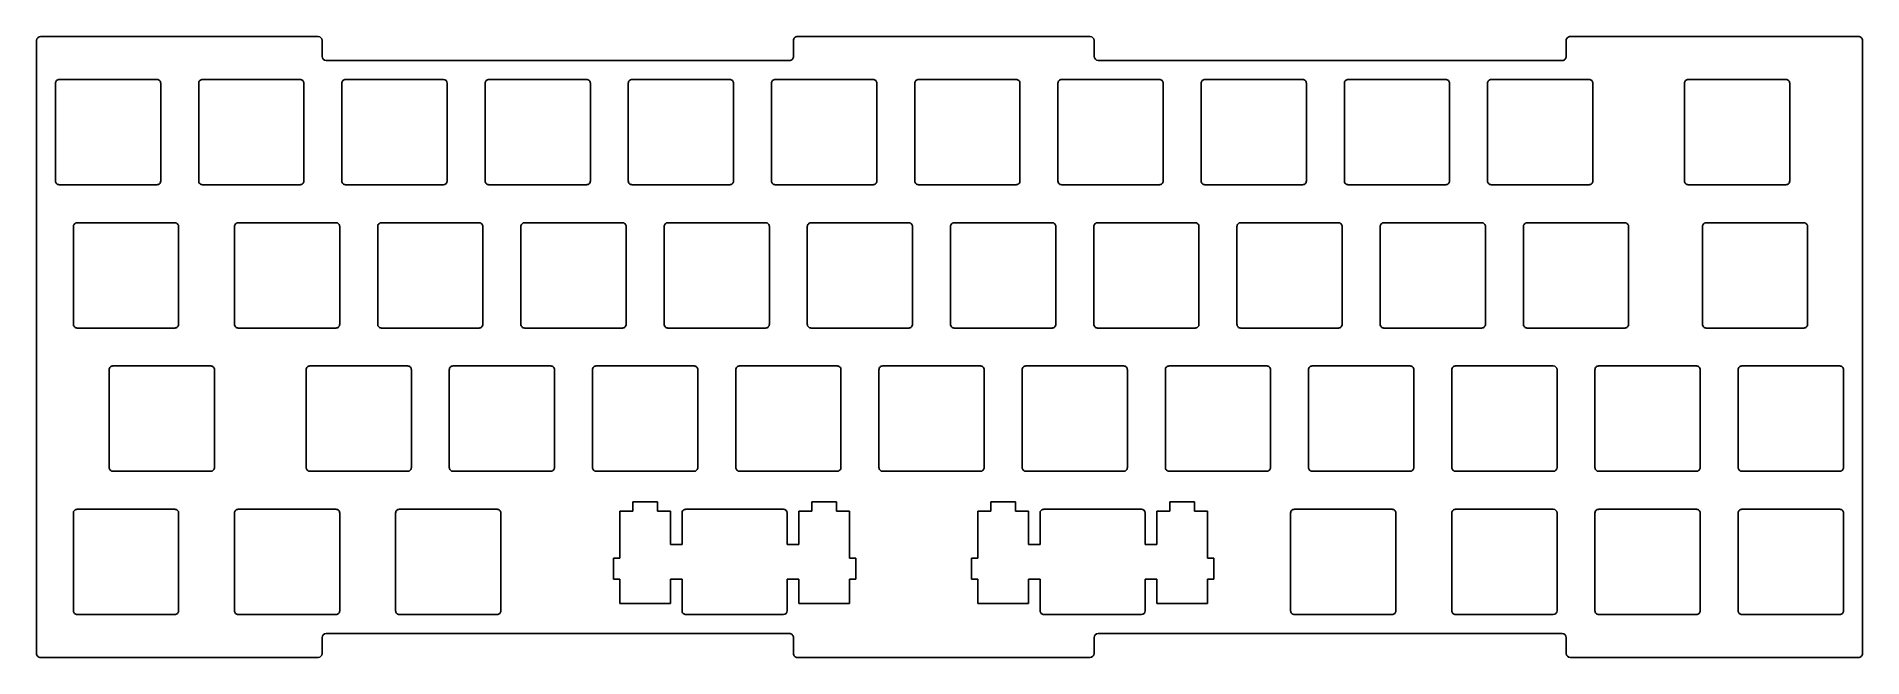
# Model space of a CAD drawing. Extents: x 46 to 289, y 204 to 286.
import ezdxf

# ---------------------------------------------------------------- set-up
doc = ezdxf.new("R2010")
doc.units = 0
doc.layers.add('Layer_1', color=7, linetype='CONTINUOUS')

msp = doc.modelspace()

# ---------------------------------------------------------------- linework, layer by layer
at = {"layer": 'Layer_1', "color": 1}
for p, q in [((45.65678, 285.7514), (45.64778, 204.2598)), ((83.11323, 286.2806), (46.18601, 286.2806)), ((83.64301, 283.6348), (83.64252, 285.7514)), ((146.3429, 285.7514), (146.3459, 283.6348)), ((185.80632, 286.2806), (146.8714, 286.2806)), ((186.33916, 283.6348), (186.33616, 285.7514)), ((249.13373, 285.7514), (249.13373, 283.6348)), ((288.01153, 286.2806), (249.66293, 286.2806)), ((288.54073, 204.2598), (288.54073, 285.7514)), ((145.8174, 283.1056), (84.1723, 283.1056)), ((248.60453, 283.1056), (186.869, 283.1056)), ((48.169524, 267.080609), (48.169524, 280.080609)), ((48.669524, 280.580609), (61.669524, 280.580609)), ((48.669524, 280.580609), (48.669524, 280.580609)), ((62.169524, 280.080609), (62.169524, 267.080609)), ((67.219524, 267.080609), (67.219524, 280.080609)), ((67.719524, 280.580609), (80.719524, 280.580609)), ((67.719524, 280.580609), (67.719524, 280.580609)), ((81.219524, 280.080609), (81.219524, 267.080609)), ((86.269524, 267.080609), (86.269524, 280.080609)), ((86.769524, 280.580609), (99.769524, 280.580609)), ((86.769524, 280.580609), (86.769524, 280.580609)), ((100.26952, 280.080609), (100.26952, 267.080609)), ((105.31954, 267.080609), (105.31954, 280.080609)), ((105.81954, 280.580609), (118.81954, 280.580609)), ((105.81954, 280.580609), (105.81954, 280.580609)), ((119.31954, 280.080609), (119.31954, 267.080609)), ((124.36954, 267.080609), (124.36954, 280.080609)), ((124.86954, 280.580609), (137.86954, 280.580609)), ((124.86954, 280.580609), (124.86954, 280.580609)), ((138.36954, 280.080609), (138.36954, 267.080609)), ((143.41954, 267.080609), (143.41954, 280.080609)), ((143.91954, 280.580609), (156.91954, 280.580609)), ((143.91954, 280.580609), (143.91954, 280.580609)), ((157.41954, 280.080609), (157.41954, 267.080609)), ((162.46954, 267.080609), (162.46954, 280.080609)), ((162.96954, 280.580609), (175.96954, 280.580609)), ((162.96954, 280.580609), (162.96954, 280.580609)), ((176.46954, 280.080609), (176.46954, 267.080609)), ((181.51954, 267.080609), (181.51954, 280.080609)), ((182.01954, 280.580609), (195.01954, 280.580609)), ((182.01954, 280.580609), (182.01954, 280.580609)), ((195.51954, 280.080609), (195.51954, 267.080609)), ((200.56954, 267.080609), (200.56954, 280.080609)), ((201.06954, 280.580609), (214.06954, 280.580609)), ((201.06954, 280.580609), (201.06954, 280.580609)), ((214.56954, 280.080609), (214.56954, 267.080609)), ((219.61954, 267.080609), (219.61954, 280.080609)), ((220.11954, 280.580609), (233.11954, 280.580609)), ((220.11954, 280.580609), (220.11954, 280.580609)), ((233.61954, 280.080609), (233.61954, 267.080609)), ((238.66954, 267.080609), (238.66954, 280.080609)), ((239.16954, 280.580609), (252.16953, 280.580609)), ((239.16954, 280.580609), (239.16954, 280.580609)), ((252.66953, 280.080609), (252.66953, 267.080609)), ((264.86353, 267.080609), (264.86353, 280.080609)), ((265.36353, 280.580609), (278.36353, 280.580609)), ((265.36353, 280.580609), (265.36353, 280.580609)), ((278.86353, 280.080609), (278.86353, 267.080609)), ((61.669524, 266.580609), (48.669524, 266.580609)), ((80.719524, 266.580609), (67.719524, 266.580609)), ((99.769524, 266.580609), (86.769524, 266.580609)), ((118.81954, 266.580609), (105.81954, 266.580609)), ((137.86954, 266.580609), (124.86954, 266.580609)), ((156.91954, 266.580609), (143.91954, 266.580609)), ((175.96954, 266.580609), (162.96954, 266.580609)), ((195.01954, 266.580609), (182.01954, 266.580609)), ((214.06954, 266.580609), (201.06954, 266.580609)), ((233.11954, 266.580609), (220.11954, 266.580609)), ((252.16953, 266.580609), (239.16954, 266.580609)), ((278.36353, 266.580609), (265.36353, 266.580609)), ((50.550524, 248.030609), (50.550524, 261.030609)), ((51.050524, 261.530609), (64.050524, 261.530609)), ((51.050524, 261.530609), (51.050524, 261.530609)), ((64.550524, 261.030609), (64.550524, 248.030609)), ((71.982524, 248.030609), (71.982524, 261.030609)), ((72.482524, 261.530609), (85.482524, 261.530609)), ((72.482524, 261.530609), (72.482524, 261.530609)), ((85.982524, 261.030609), (85.982524, 248.030609)), ((91.032524, 248.030609), (91.032524, 261.030609)), ((91.532524, 261.530609), (104.53254, 261.530609)), ((91.532524, 261.530609), (91.532524, 261.530609)), ((105.03254, 261.030609), (105.03254, 248.030609)), ((110.08254, 248.030609), (110.08254, 261.030609)), ((110.58254, 261.530609), (123.58254, 261.530609)), ((110.58254, 261.530609), (110.58254, 261.530609)), ((124.08254, 261.030609), (124.08254, 248.030609)), ((129.13254, 248.030609), (129.13254, 261.030609)), ((129.63254, 261.530609), (142.63254, 261.530609)), ((129.63254, 261.530609), (129.63254, 261.530609)), ((143.13254, 261.030609), (143.13254, 248.030609)), ((148.18254, 248.030609), (148.18254, 261.030609)), ((148.68254, 261.530609), (161.68254, 261.530609)), ((148.68254, 261.530609), (148.68254, 261.530609)), ((162.18254, 261.030609), (162.18254, 248.030609)), ((167.23254, 248.030609), (167.23254, 261.030609)), ((167.73254, 261.530609), (180.73254, 261.530609)), ((167.73254, 261.530609), (167.73254, 261.530609)), ((181.23254, 261.030609), (181.23254, 248.030609)), ((186.28254, 248.030609), (186.28254, 261.030609)), ((186.78254, 261.530609), (199.78254, 261.530609)), ((186.78254, 261.530609), (186.78254, 261.530609)), ((200.28254, 261.030609), (200.28254, 248.030609)), ((205.33254, 248.030609), (205.33254, 261.030609)), ((205.83254, 261.530609), (218.83254, 261.530609)), ((205.83254, 261.530609), (205.83254, 261.530609)), ((219.33254, 261.030609), (219.33254, 248.030609)), ((224.38254, 248.030609), (224.38254, 261.030609)), ((224.88254, 261.530609), (237.88254, 261.530609)), ((224.88254, 261.530609), (224.88254, 261.530609)), ((238.38254, 261.030609), (238.38254, 248.030609)), ((243.43254, 248.030609), (243.43254, 261.030609)), ((243.93254, 261.530609), (256.93253, 261.530609)), ((243.93254, 261.530609), (243.93254, 261.530609)), ((257.43253, 261.030609), (257.43253, 248.030609)), ((267.24453, 248.030609), (267.24453, 261.030609)), ((267.74453, 261.530609), (280.74453, 261.530609)), ((267.74453, 261.530609), (267.74453, 261.530609)), ((281.24453, 261.030609), (281.24453, 248.030609)), ((64.050524, 247.530609), (51.050524, 247.530609)), ((85.482524, 247.530609), (72.482524, 247.530609)), ((104.53254, 247.530609), (91.532524, 247.530609)), ((123.58254, 247.530609), (110.58254, 247.530609)), ((142.63254, 247.530609), (129.63254, 247.530609)), ((161.68254, 247.530609), (148.68254, 247.530609)), ((180.73254, 247.530609), (167.73254, 247.530609)), ((199.78254, 247.530609), (186.78254, 247.530609)), ((218.83254, 247.530609), (205.83254, 247.530609)), ((237.88254, 247.530609), (224.88254, 247.530609)), ((256.93253, 247.530609), (243.93254, 247.530609)), ((280.74453, 247.530609), (267.74453, 247.530609)), ((55.313524, 228.980609), (55.313524, 241.980609)), ((55.813524, 242.480609), (68.813524, 242.480609)), ((55.813524, 242.480609), (55.813524, 242.480609)), ((69.313524, 241.980609), (69.313524, 228.980609)), ((81.507524, 228.980609), (81.507524, 241.980609)), ((82.007524, 242.480609), (95.007524, 242.480609)), ((82.007524, 242.480609), (82.007524, 242.480609)), ((95.507524, 241.980609), (95.507524, 228.980609)), ((100.55753, 228.980609), (100.55753, 241.980609)), ((101.05753, 242.480609), (114.05754, 242.480609)), ((101.05753, 242.480609), (101.05753, 242.480609)), ((114.55754, 241.980609), (114.55754, 228.980609)), ((119.60754, 228.980609), (119.60754, 241.980609)), ((120.10754, 242.480609), (133.10754, 242.480609)), ((120.10754, 242.480609), (120.10754, 242.480609)), ((133.60754, 241.980609), (133.60754, 228.980609)), ((138.65754, 228.980609), (138.65754, 241.980609)), ((139.15754, 242.480609), (152.15754, 242.480609)), ((139.15754, 242.480609), (139.15754, 242.480609)), ((152.65754, 241.980609), (152.65754, 228.980609)), ((157.70754, 228.980609), (157.70754, 241.980609)), ((158.20754, 242.480609), (171.20754, 242.480609)), ((158.20754, 242.480609), (158.20754, 242.480609)), ((171.70754, 241.980609), (171.70754, 228.980609)), ((176.75754, 228.980609), (176.75754, 241.980609)), ((177.25754, 242.480609), (190.25754, 242.480609)), ((177.25754, 242.480609), (177.25754, 242.480609)), ((190.75754, 241.980609), (190.75754, 228.980609)), ((195.80754, 228.980609), (195.80754, 241.980609)), ((196.30754, 242.480609), (209.30754, 242.480609)), ((196.30754, 242.480609), (196.30754, 242.480609)), ((209.80754, 241.980609), (209.80754, 228.980609)), ((214.85754, 228.980609), (214.85754, 241.980609)), ((215.35754, 242.480609), (228.35754, 242.480609)), ((215.35754, 242.480609), (215.35754, 242.480609)), ((228.85754, 241.980609), (228.85754, 228.980609)), ((233.90754, 228.980609), (233.90754, 241.980609)), ((234.40754, 242.480609), (247.40754, 242.480609)), ((234.40754, 242.480609), (234.40754, 242.480609)), ((247.90753, 241.980609), (247.90753, 228.980609)), ((252.95753, 228.980609), (252.95753, 241.980609)), ((253.45753, 242.480609), (266.45753, 242.480609)), ((253.45753, 242.480609), (253.45753, 242.480609)), ((266.95753, 241.980609), (266.95753, 228.980609)), ((272.00753, 228.980609), (272.00753, 241.980609)), ((272.50753, 242.480609), (285.50753, 242.480609)), ((272.50753, 242.480609), (272.50753, 242.480609)), ((286.00753, 241.980609), (286.00753, 228.980609)), ((68.813524, 228.480609), (55.813524, 228.480609)), ((95.007524, 228.480609), (82.007524, 228.480609)), ((114.05754, 228.480609), (101.05753, 228.480609)), ((133.10754, 228.480609), (120.10754, 228.480609)), ((152.15754, 228.480609), (139.15754, 228.480609)), ((171.20754, 228.480609), (158.20754, 228.480609)), ((190.25754, 228.480609), (177.25754, 228.480609)), ((209.30754, 228.480609), (196.30754, 228.480609)), ((228.35754, 228.480609), (215.35754, 228.480609)), ((247.40754, 228.480609), (234.40754, 228.480609)), ((266.45753, 228.480609), (253.45753, 228.480609)), ((285.50753, 228.480609), (272.50753, 228.480609)), ((124.96374, 223.200009), (124.96374, 224.400409)), ((124.96374, 224.400409), (128.26309, 224.400409)), ((128.26309, 224.400409), (128.26309, 223.200009)), ((148.76296, 223.200009), (148.76296, 224.400409)), ((148.76296, 224.400409), (152.06231, 224.400409)), ((152.06231, 224.400409), (152.06231, 223.200009)), ((172.58876, 223.200009), (172.58876, 224.400409)), ((172.58876, 224.400409), (175.88811, 224.400409)), ((175.88811, 224.400409), (175.88811, 223.200009)), ((196.38798, 223.200009), (196.38798, 224.400409)), ((196.38798, 224.400409), (199.68733, 224.400409)), ((199.68733, 224.400409), (199.68733, 223.200009)), ((50.550524, 209.930609), (50.550524, 222.930609)), ((51.050524, 223.430609), (64.050524, 223.430609)), ((51.050524, 223.430609), (51.050524, 223.430609)), ((64.550524, 222.930609), (64.550524, 209.930609)), ((71.982524, 209.930609), (71.982524, 222.930609)), ((72.482524, 223.430609), (85.482524, 223.430609)), ((72.482524, 223.430609), (72.482524, 223.430609)), ((85.982524, 222.930609), (85.982524, 209.930609)), ((93.413524, 209.930609), (93.413524, 222.930609)), ((93.913524, 223.430609), (106.91354, 223.430609)), ((93.913524, 223.430609), (93.913524, 223.430609)), ((107.41354, 222.930609), (107.41354, 209.930609)), ((123.23866, 216.930109), (123.23866, 223.200009)), ((123.23866, 223.200009), (124.96374, 223.200009)), ((128.26309, 223.200009), (129.98818, 223.200009)), ((129.98818, 223.200009), (129.98818, 218.731209)), ((131.51482, 218.731209), (131.51429, 222.930109)), ((132.01433, 223.430109), (145.01332, 223.430109)), ((145.51334, 222.930109), (145.51387, 218.731209)), ((147.03787, 218.731209), (147.03787, 223.200009)), ((147.03787, 223.200009), (148.76296, 223.200009)), ((152.06231, 223.200009), (153.78739, 223.200009)), ((153.78739, 223.200009), (153.78739, 216.930109)), ((170.86368, 216.930109), (170.86368, 223.200009)), ((170.86368, 223.200009), (172.58876, 223.200009)), ((175.88811, 223.200009), (177.6132, 223.200009)), ((177.6132, 223.200009), (177.6132, 218.731209)), ((179.13984, 218.731209), (179.13931, 222.930109)), ((179.63935, 223.430109), (192.63834, 223.430109)), ((193.13836, 222.930109), (193.13889, 218.731209)), ((194.66289, 218.731209), (194.66289, 223.200009)), ((194.66289, 223.200009), (196.38798, 223.200009)), ((199.68733, 223.200009), (201.41241, 223.200009)), ((201.41241, 223.200009), (201.41241, 216.930109)), ((212.47554, 209.930609), (212.47554, 222.930609)), ((212.97554, 223.430609), (225.97554, 223.430609)), ((212.97554, 223.430609), (212.97554, 223.430609)), ((226.47554, 222.930609), (226.47554, 209.930609)), ((233.90754, 209.930609), (233.90754, 222.930609)), ((234.40754, 223.430609), (247.40754, 223.430609)), ((234.40754, 223.430609), (234.40754, 223.430609)), ((247.90753, 222.930609), (247.90753, 209.930609)), ((252.95753, 209.930609), (252.95753, 222.930609)), ((253.45753, 223.430609), (266.45753, 223.430609)), ((253.45753, 223.430609), (253.45753, 223.430609)), ((266.95753, 222.930609), (266.95753, 209.930609)), ((272.00753, 209.930609), (272.00753, 222.930609)), ((272.50753, 223.430609), (285.50753, 223.430609)), ((272.50753, 223.430609), (272.50753, 223.430609)), ((286.00753, 222.930609), (286.00753, 209.930609)), ((129.98818, 218.731209), (131.51482, 218.731209)), ((145.51387, 218.731209), (147.03787, 218.731209)), ((177.6132, 218.731209), (179.13984, 218.731209)), ((193.13889, 218.731209), (194.66289, 218.731209)), ((122.41316, 214.129809), (122.41316, 216.930109)), ((122.41316, 216.930109), (123.23866, 216.930109)), ((153.78739, 216.930109), (154.61289, 216.930109)), ((154.61289, 216.930109), (154.61289, 214.129809)), ((170.03818, 214.129809), (170.03818, 216.930109)), ((170.03818, 216.930109), (170.86368, 216.930109)), ((201.41241, 216.930109), (202.23791, 216.930109)), ((202.23791, 216.930109), (202.23791, 214.129809)), ((123.23866, 214.129809), (122.41316, 214.129809)), ((123.23866, 210.901109), (123.23866, 214.129809)), ((131.51482, 214.129809), (129.98818, 214.129809)), ((129.98818, 214.129809), (129.98818, 210.901109)), ((131.51439, 209.930709), (131.51482, 214.129809)), ((145.51387, 214.129809), (145.51334, 209.930709)), ((147.03787, 214.129809), (145.51387, 214.129809)), ((147.03787, 210.901109), (147.03787, 214.129809)), ((154.61289, 214.129809), (153.78739, 214.129809)), ((153.78739, 214.129809), (153.78739, 210.901109)), ((170.86368, 214.129809), (170.03818, 214.129809)), ((170.86368, 210.901109), (170.86368, 214.129809)), ((179.13984, 214.129809), (177.6132, 214.129809)), ((177.6132, 214.129809), (177.6132, 210.901109)), ((179.13941, 209.930709), (179.13984, 214.129809)), ((193.13889, 214.129809), (193.13836, 209.930709)), ((194.66289, 214.129809), (193.13889, 214.129809)), ((194.66289, 210.901109), (194.66289, 214.129809)), ((202.23791, 214.129809), (201.41241, 214.129809)), ((201.41241, 214.129809), (201.41241, 210.901109)), ((64.050524, 209.430609), (51.050524, 209.430609)), ((85.482524, 209.430609), (72.482524, 209.430609)), ((106.91354, 209.430609), (93.913524, 209.430609)), ((129.98818, 210.901109), (123.23866, 210.901109)), ((145.01341, 209.430709), (132.01442, 209.430709)), ((145.01332, 209.430709), (145.01341, 209.430709)), ((153.78739, 210.901109), (147.03787, 210.901109)), ((177.6132, 210.901109), (170.86368, 210.901109)), ((192.63843, 209.430709), (179.63944, 209.430709)), ((192.63834, 209.430709), (192.63843, 209.430709)), ((201.41241, 210.901109), (194.66289, 210.901109)), ((225.97554, 209.430609), (212.97554, 209.430609)), ((247.40754, 209.430609), (234.40754, 209.430609)), ((266.45753, 209.430609), (253.45753, 209.430609)), ((285.50753, 209.430609), (272.50753, 209.430609)), ((84.16917, 206.9056), (145.80678, 206.9056)), ((186.85749, 206.9056), (248.59733, 206.9056)), ((83.63917, 204.2598), (83.63983, 206.3764)), ((146.33578, 206.3764), (146.33512, 204.2598)), ((186.32749, 204.2598), (186.32815, 206.3764)), ((249.12823, 206.3764), (249.13823, 204.2598)), ((46.17371, 203.7306), (83.10983, 203.7306)), ((46.17689, 203.7306), (46.17371, 203.7306)), ((146.86412, 203.7306), (185.79815, 203.7306)), ((249.66913, 203.7306), (288.01153, 203.7306))]:
    msp.add_line(p, q, dxfattribs=at)
for points in [[(46.18601, 286.2806), (45.893735, 286.280603), (45.656793, 286.043675), (45.65678, 285.7514)], [(83.64252, 285.7514), (83.642471, 286.043684), (83.405514, 286.280601), (83.11323, 286.2806)], [(146.497446, 286.125558), (146.398313, 286.026294), (146.342714, 285.891688), (146.3429, 285.7514)], [(146.8714, 286.2806), (146.731112, 286.2806), (146.59658, 286.224823), (146.497446, 286.125558)], [(186.33616, 285.7514), (186.33581, 286.043774), (186.098694, 286.280604), (185.80632, 286.2806)], [(249.288719, 286.125611), (249.189473, 286.026365), (249.133721, 285.891755), (249.13373, 285.7514)], [(249.66293, 286.2806), (249.522575, 286.280609), (249.387965, 286.224857), (249.288719, 286.125611)], [(288.385741, 286.125611), (288.286495, 286.224857), (288.151885, 286.280609), (288.01153, 286.2806)], [(288.54073, 285.7514), (288.540739, 285.891755), (288.484987, 286.026365), (288.385741, 286.125611)], [(84.1723, 283.1056), (83.880016, 283.105599), (83.643059, 283.342516), (83.64301, 283.6348)], [(146.191354, 283.260642), (146.09222, 283.161377), (145.957688, 283.1056), (145.8174, 283.1056)], [(146.3459, 283.6348), (146.346086, 283.494512), (146.290487, 283.359906), (146.191354, 283.260642)], [(186.869, 283.1056), (186.576626, 283.105596), (186.33951, 283.342426), (186.33916, 283.6348)], [(248.978741, 283.260589), (248.879495, 283.161343), (248.744885, 283.105591), (248.60453, 283.1056)], [(249.13373, 283.6348), (249.133739, 283.494445), (249.077987, 283.359835), (248.978741, 283.260589)], [(48.169524, 280.080609), (48.169524, 280.213217), (48.222202, 280.340394), (48.315971, 280.434162)], [(48.315971, 280.434162), (48.409739, 280.527931), (48.536916, 280.580609), (48.669524, 280.580609)], [(61.669524, 280.580609), (61.802132, 280.580609), (61.929309, 280.527931), (62.023077, 280.434162)], [(62.023077, 280.434162), (62.116846, 280.340394), (62.169524, 280.213217), (62.169524, 280.080609)], [(67.219524, 280.080609), (67.219524, 280.213217), (67.272202, 280.340394), (67.365971, 280.434162)], [(67.365971, 280.434162), (67.459739, 280.527931), (67.586916, 280.580609), (67.719524, 280.580609)], [(80.719524, 280.580609), (80.852132, 280.580609), (80.979309, 280.527931), (81.073077, 280.434162)], [(81.073077, 280.434162), (81.166846, 280.340394), (81.219524, 280.213217), (81.219524, 280.080609)], [(86.269524, 280.080609), (86.269524, 280.213217), (86.322202, 280.340394), (86.415971, 280.434162)], [(86.415971, 280.434162), (86.509739, 280.527931), (86.636916, 280.580609), (86.769524, 280.580609)], [(99.769524, 280.580609), (100.045665, 280.580607), (100.26952, 280.35675), (100.26952, 280.080609)], [(105.31954, 280.080609), (105.31954, 280.213217), (105.372218, 280.340394), (105.465987, 280.434162)], [(105.465987, 280.434162), (105.559755, 280.527931), (105.686932, 280.580609), (105.81954, 280.580609)], [(118.81954, 280.580609), (118.952148, 280.580609), (119.079325, 280.527931), (119.173093, 280.434162)], [(119.173093, 280.434162), (119.266862, 280.340394), (119.31954, 280.213217), (119.31954, 280.080609)], [(124.36954, 280.080609), (124.36954, 280.213217), (124.422218, 280.340394), (124.515987, 280.434162)], [(124.515987, 280.434162), (124.609755, 280.527931), (124.736932, 280.580609), (124.86954, 280.580609)], [(137.86954, 280.580609), (138.002148, 280.580609), (138.129325, 280.527931), (138.223093, 280.434162)], [(138.223093, 280.434162), (138.316862, 280.340394), (138.36954, 280.213217), (138.36954, 280.080609)], [(143.41954, 280.080609), (143.41954, 280.213217), (143.472218, 280.340394), (143.565987, 280.434162)], [(143.565987, 280.434162), (143.659755, 280.527931), (143.786932, 280.580609), (143.91954, 280.580609)], [(156.91954, 280.580609), (157.052148, 280.580609), (157.179325, 280.527931), (157.273093, 280.434162)], [(157.273093, 280.434162), (157.366862, 280.340394), (157.41954, 280.213217), (157.41954, 280.080609)], [(162.46954, 280.080609), (162.46954, 280.213217), (162.522218, 280.340394), (162.615987, 280.434162)], [(162.615987, 280.434162), (162.709755, 280.527931), (162.836932, 280.580609), (162.96954, 280.580609)], [(175.96954, 280.580609), (176.102148, 280.580609), (176.229325, 280.527931), (176.323093, 280.434162)], [(176.323093, 280.434162), (176.416862, 280.340394), (176.46954, 280.213217), (176.46954, 280.080609)], [(181.51954, 280.080609), (181.51954, 280.213217), (181.572218, 280.340394), (181.665987, 280.434162)], [(181.665987, 280.434162), (181.759755, 280.527931), (181.886932, 280.580609), (182.01954, 280.580609)], [(195.01954, 280.580609), (195.152148, 280.580609), (195.279325, 280.527931), (195.373093, 280.434162)], [(195.373093, 280.434162), (195.466862, 280.340394), (195.51954, 280.213217), (195.51954, 280.080609)], [(200.56954, 280.080609), (200.56954, 280.213217), (200.622218, 280.340394), (200.715987, 280.434162)], [(200.715987, 280.434162), (200.809755, 280.527931), (200.936932, 280.580609), (201.06954, 280.580609)], [(214.06954, 280.580609), (214.202148, 280.580609), (214.329325, 280.527931), (214.423093, 280.434162)], [(214.423093, 280.434162), (214.516862, 280.340394), (214.56954, 280.213217), (214.56954, 280.080609)], [(219.61954, 280.080609), (219.61954, 280.213217), (219.672218, 280.340394), (219.765987, 280.434162)], [(219.765987, 280.434162), (219.859755, 280.527931), (219.986932, 280.580609), (220.11954, 280.580609)], [(233.11954, 280.580609), (233.252148, 280.580609), (233.379325, 280.527931), (233.473093, 280.434162)], [(233.473093, 280.434162), (233.566862, 280.340394), (233.61954, 280.213217), (233.61954, 280.080609)], [(238.66954, 280.080609), (238.66954, 280.213217), (238.722218, 280.340394), (238.815987, 280.434162)], [(238.815987, 280.434162), (238.909755, 280.527931), (239.036932, 280.580609), (239.16954, 280.580609)], [(252.16953, 280.580609), (252.302138, 280.580609), (252.429315, 280.527931), (252.523083, 280.434162)], [(252.523083, 280.434162), (252.616852, 280.340394), (252.66953, 280.213217), (252.66953, 280.080609)], [(264.86353, 280.080609), (264.86353, 280.213217), (264.916208, 280.340394), (265.009977, 280.434162)], [(265.009977, 280.434162), (265.103745, 280.527931), (265.230922, 280.580609), (265.36353, 280.580609)], [(278.36353, 280.580609), (278.496138, 280.580609), (278.623315, 280.527931), (278.717083, 280.434162)], [(278.717083, 280.434162), (278.810852, 280.340394), (278.86353, 280.213217), (278.86353, 280.080609)], [(48.315971, 266.727056), (48.222202, 266.820824), (48.169524, 266.948001), (48.169524, 267.080609)], [(48.669524, 266.580609), (48.536916, 266.580609), (48.409739, 266.633287), (48.315971, 266.727056)], [(62.023077, 266.727056), (61.929309, 266.633287), (61.802132, 266.580609), (61.669524, 266.580609)], [(62.169524, 267.080609), (62.169524, 266.948001), (62.116846, 266.820824), (62.023077, 266.727056)], [(67.365971, 266.727056), (67.272202, 266.820824), (67.219524, 266.948001), (67.219524, 267.080609)], [(67.719524, 266.580609), (67.586916, 266.580609), (67.459739, 266.633287), (67.365971, 266.727056)], [(81.073077, 266.727056), (80.979309, 266.633287), (80.852132, 266.580609), (80.719524, 266.580609)], [(81.219524, 267.080609), (81.219524, 266.948001), (81.166846, 266.820824), (81.073077, 266.727056)], [(86.415971, 266.727056), (86.322202, 266.820824), (86.269524, 266.948001), (86.269524, 267.080609)], [(86.769524, 266.580609), (86.636916, 266.580609), (86.509739, 266.633287), (86.415971, 266.727056)], [(100.26952, 267.080609), (100.26952, 266.804468), (100.045665, 266.580611), (99.769524, 266.580609)], [(105.465987, 266.727056), (105.372218, 266.820824), (105.31954, 266.948001), (105.31954, 267.080609)], [(105.81954, 266.580609), (105.686932, 266.580609), (105.559755, 266.633287), (105.465987, 266.727056)], [(119.173093, 266.727056), (119.079325, 266.633287), (118.952148, 266.580609), (118.81954, 266.580609)], [(119.31954, 267.080609), (119.31954, 266.948001), (119.266862, 266.820824), (119.173093, 266.727056)], [(124.515987, 266.727056), (124.422218, 266.820824), (124.36954, 266.948001), (124.36954, 267.080609)], [(124.86954, 266.580609), (124.736932, 266.580609), (124.609755, 266.633287), (124.515987, 266.727056)], [(138.223093, 266.727056), (138.129325, 266.633287), (138.002148, 266.580609), (137.86954, 266.580609)], [(138.36954, 267.080609), (138.36954, 266.948001), (138.316862, 266.820824), (138.223093, 266.727056)], [(143.565987, 266.727056), (143.472218, 266.820824), (143.41954, 266.948001), (143.41954, 267.080609)], [(143.91954, 266.580609), (143.786932, 266.580609), (143.659755, 266.633287), (143.565987, 266.727056)], [(157.273093, 266.727056), (157.179325, 266.633287), (157.052148, 266.580609), (156.91954, 266.580609)], [(157.41954, 267.080609), (157.41954, 266.948001), (157.366862, 266.820824), (157.273093, 266.727056)], [(162.615987, 266.727056), (162.522218, 266.820824), (162.46954, 266.948001), (162.46954, 267.080609)], [(162.96954, 266.580609), (162.836932, 266.580609), (162.709755, 266.633287), (162.615987, 266.727056)], [(176.323093, 266.727056), (176.229325, 266.633287), (176.102148, 266.580609), (175.96954, 266.580609)], [(176.46954, 267.080609), (176.46954, 266.948001), (176.416862, 266.820824), (176.323093, 266.727056)], [(181.665987, 266.727056), (181.572218, 266.820824), (181.51954, 266.948001), (181.51954, 267.080609)], [(182.01954, 266.580609), (181.886932, 266.580609), (181.759755, 266.633287), (181.665987, 266.727056)], [(195.373093, 266.727056), (195.279325, 266.633287), (195.152148, 266.580609), (195.01954, 266.580609)], [(195.51954, 267.080609), (195.51954, 266.948001), (195.466862, 266.820824), (195.373093, 266.727056)], [(200.715987, 266.727056), (200.622218, 266.820824), (200.56954, 266.948001), (200.56954, 267.080609)], [(201.06954, 266.580609), (200.936932, 266.580609), (200.809755, 266.633287), (200.715987, 266.727056)], [(214.423093, 266.727056), (214.329325, 266.633287), (214.202148, 266.580609), (214.06954, 266.580609)], [(214.56954, 267.080609), (214.56954, 266.948001), (214.516862, 266.820824), (214.423093, 266.727056)], [(219.765987, 266.727056), (219.672218, 266.820824), (219.61954, 266.948001), (219.61954, 267.080609)], [(220.11954, 266.580609), (219.986932, 266.580609), (219.859755, 266.633287), (219.765987, 266.727056)], [(233.473093, 266.727056), (233.379325, 266.633287), (233.252148, 266.580609), (233.11954, 266.580609)], [(233.61954, 267.080609), (233.61954, 266.948001), (233.566862, 266.820824), (233.473093, 266.727056)], [(238.815987, 266.727056), (238.722218, 266.820824), (238.66954, 266.948001), (238.66954, 267.080609)], [(239.16954, 266.580609), (239.036932, 266.580609), (238.909755, 266.633287), (238.815987, 266.727056)], [(252.523083, 266.727056), (252.429315, 266.633287), (252.302138, 266.580609), (252.16953, 266.580609)], [(252.66953, 267.080609), (252.66953, 266.948001), (252.616852, 266.820824), (252.523083, 266.727056)], [(265.009977, 266.727056), (264.916208, 266.820824), (264.86353, 266.948001), (264.86353, 267.080609)], [(265.36353, 266.580609), (265.230922, 266.580609), (265.103745, 266.633287), (265.009977, 266.727056)], [(278.717083, 266.727056), (278.623315, 266.633287), (278.496138, 266.580609), (278.36353, 266.580609)], [(278.86353, 267.080609), (278.86353, 266.948001), (278.810852, 266.820824), (278.717083, 266.727056)], [(50.550524, 261.030609), (50.550524, 261.163217), (50.603202, 261.290394), (50.696971, 261.384162)], [(50.696971, 261.384162), (50.790739, 261.477931), (50.917916, 261.530609), (51.050524, 261.530609)], [(64.050524, 261.530609), (64.183132, 261.530609), (64.310309, 261.477931), (64.404077, 261.384162)], [(64.404077, 261.384162), (64.497846, 261.290394), (64.550524, 261.163217), (64.550524, 261.030609)], [(71.982524, 261.030609), (71.982524, 261.163217), (72.035202, 261.290394), (72.128971, 261.384162)], [(72.128971, 261.384162), (72.222739, 261.477931), (72.349916, 261.530609), (72.482524, 261.530609)], [(85.482524, 261.530609), (85.615132, 261.530609), (85.742309, 261.477931), (85.836077, 261.384162)], [(85.836077, 261.384162), (85.929846, 261.290394), (85.982524, 261.163217), (85.982524, 261.030609)], [(91.032524, 261.030609), (91.032524, 261.163217), (91.085202, 261.290394), (91.178971, 261.384162)], [(91.178971, 261.384162), (91.272739, 261.477931), (91.399916, 261.530609), (91.532524, 261.530609)], [(104.53254, 261.530609), (104.665148, 261.530609), (104.792325, 261.477931), (104.886093, 261.384162)], [(104.886093, 261.384162), (104.979862, 261.290394), (105.03254, 261.163217), (105.03254, 261.030609)], [(110.08254, 261.030609), (110.08254, 261.163217), (110.135218, 261.290394), (110.228987, 261.384162)], [(110.228987, 261.384162), (110.322755, 261.477931), (110.449932, 261.530609), (110.58254, 261.530609)], [(123.58254, 261.530609), (123.715148, 261.530609), (123.842325, 261.477931), (123.936093, 261.384162)], [(123.936093, 261.384162), (124.029862, 261.290394), (124.08254, 261.163217), (124.08254, 261.030609)], [(129.13254, 261.030609), (129.13254, 261.163217), (129.185218, 261.290394), (129.278987, 261.384162)], [(129.278987, 261.384162), (129.372755, 261.477931), (129.499932, 261.530609), (129.63254, 261.530609)], [(142.63254, 261.530609), (142.765148, 261.530609), (142.892325, 261.477931), (142.986093, 261.384162)], [(142.986093, 261.384162), (143.079862, 261.290394), (143.13254, 261.163217), (143.13254, 261.030609)], [(148.18254, 261.030609), (148.18254, 261.163217), (148.235218, 261.290394), (148.328987, 261.384162)], [(148.328987, 261.384162), (148.422755, 261.477931), (148.549932, 261.530609), (148.68254, 261.530609)], [(161.68254, 261.530609), (161.815148, 261.530609), (161.942325, 261.477931), (162.036093, 261.384162)], [(162.036093, 261.384162), (162.129862, 261.290394), (162.18254, 261.163217), (162.18254, 261.030609)], [(167.23254, 261.030609), (167.23254, 261.163217), (167.285218, 261.290394), (167.378987, 261.384162)], [(167.378987, 261.384162), (167.472755, 261.477931), (167.599932, 261.530609), (167.73254, 261.530609)], [(180.73254, 261.530609), (180.865148, 261.530609), (180.992325, 261.477931), (181.086093, 261.384162)], [(181.086093, 261.384162), (181.179862, 261.290394), (181.23254, 261.163217), (181.23254, 261.030609)], [(186.28254, 261.030609), (186.28254, 261.163217), (186.335218, 261.290394), (186.428987, 261.384162)], [(186.428987, 261.384162), (186.522755, 261.477931), (186.649932, 261.530609), (186.78254, 261.530609)], [(199.78254, 261.530609), (199.915148, 261.530609), (200.042325, 261.477931), (200.136093, 261.384162)], [(200.136093, 261.384162), (200.229862, 261.290394), (200.28254, 261.163217), (200.28254, 261.030609)], [(205.33254, 261.030609), (205.33254, 261.163217), (205.385218, 261.290394), (205.478987, 261.384162)], [(205.478987, 261.384162), (205.572755, 261.477931), (205.699932, 261.530609), (205.83254, 261.530609)], [(218.83254, 261.530609), (218.965148, 261.530609), (219.092325, 261.477931), (219.186093, 261.384162)], [(219.186093, 261.384162), (219.279862, 261.290394), (219.33254, 261.163217), (219.33254, 261.030609)], [(224.38254, 261.030609), (224.38254, 261.163217), (224.435218, 261.290394), (224.528987, 261.384162)], [(224.528987, 261.384162), (224.622755, 261.477931), (224.749932, 261.530609), (224.88254, 261.530609)], [(237.88254, 261.530609), (238.015148, 261.530609), (238.142325, 261.477931), (238.236093, 261.384162)], [(238.236093, 261.384162), (238.329862, 261.290394), (238.38254, 261.163217), (238.38254, 261.030609)], [(243.43254, 261.030609), (243.43254, 261.163217), (243.485218, 261.290394), (243.578987, 261.384162)], [(243.578987, 261.384162), (243.672755, 261.477931), (243.799932, 261.530609), (243.93254, 261.530609)], [(256.93253, 261.530609), (257.065138, 261.530609), (257.192315, 261.477931), (257.286083, 261.384162)], [(257.286083, 261.384162), (257.379852, 261.290394), (257.43253, 261.163217), (257.43253, 261.030609)], [(267.24453, 261.030609), (267.24453, 261.163217), (267.297208, 261.290394), (267.390977, 261.384162)], [(267.390977, 261.384162), (267.484745, 261.477931), (267.611922, 261.530609), (267.74453, 261.530609)], [(280.74453, 261.530609), (280.877138, 261.530609), (281.004315, 261.477931), (281.098083, 261.384162)], [(281.098083, 261.384162), (281.191852, 261.290394), (281.24453, 261.163217), (281.24453, 261.030609)], [(50.696971, 247.677056), (50.603202, 247.770824), (50.550524, 247.898001), (50.550524, 248.030609)], [(64.550524, 248.030609), (64.550524, 247.898001), (64.497846, 247.770824), (64.404077, 247.677056)], [(72.128971, 247.677056), (72.035202, 247.770824), (71.982524, 247.898001), (71.982524, 248.030609)], [(85.982524, 248.030609), (85.982524, 247.898001), (85.929846, 247.770824), (85.836077, 247.677056)], [(91.178971, 247.677056), (91.085202, 247.770824), (91.032524, 247.898001), (91.032524, 248.030609)], [(105.03254, 248.030609), (105.03254, 247.898001), (104.979862, 247.770824), (104.886093, 247.677056)], [(110.228987, 247.677056), (110.135218, 247.770824), (110.08254, 247.898001), (110.08254, 248.030609)], [(124.08254, 248.030609), (124.08254, 247.898001), (124.029862, 247.770824), (123.936093, 247.677056)], [(129.278987, 247.677056), (129.185218, 247.770824), (129.13254, 247.898001), (129.13254, 248.030609)], [(143.13254, 248.030609), (143.13254, 247.898001), (143.079862, 247.770824), (142.986093, 247.677056)], [(148.328987, 247.677056), (148.235218, 247.770824), (148.18254, 247.898001), (148.18254, 248.030609)], [(162.18254, 248.030609), (162.18254, 247.898001), (162.129862, 247.770824), (162.036093, 247.677056)], [(167.378987, 247.677056), (167.285218, 247.770824), (167.23254, 247.898001), (167.23254, 248.030609)], [(181.23254, 248.030609), (181.23254, 247.898001), (181.179862, 247.770824), (181.086093, 247.677056)], [(186.428987, 247.677056), (186.335218, 247.770824), (186.28254, 247.898001), (186.28254, 248.030609)], [(200.28254, 248.030609), (200.28254, 247.898001), (200.229862, 247.770824), (200.136093, 247.677056)], [(205.478987, 247.677056), (205.385218, 247.770824), (205.33254, 247.898001), (205.33254, 248.030609)], [(219.33254, 248.030609), (219.33254, 247.898001), (219.279862, 247.770824), (219.186093, 247.677056)], [(224.528987, 247.677056), (224.435218, 247.770824), (224.38254, 247.898001), (224.38254, 248.030609)], [(238.38254, 248.030609), (238.38254, 247.898001), (238.329862, 247.770824), (238.236093, 247.677056)], [(243.578987, 247.677056), (243.485218, 247.770824), (243.43254, 247.898001), (243.43254, 248.030609)], [(257.43253, 248.030609), (257.43253, 247.898001), (257.379852, 247.770824), (257.286083, 247.677056)], [(267.390977, 247.677056), (267.297208, 247.770824), (267.24453, 247.898001), (267.24453, 248.030609)], [(281.24453, 248.030609), (281.24453, 247.898001), (281.191852, 247.770824), (281.098083, 247.677056)], [(51.050524, 247.530609), (50.917916, 247.530609), (50.790739, 247.583287), (50.696971, 247.677056)], [(64.404077, 247.677056), (64.310309, 247.583287), (64.183132, 247.530609), (64.050524, 247.530609)], [(72.482524, 247.530609), (72.349916, 247.530609), (72.222739, 247.583287), (72.128971, 247.677056)], [(85.836077, 247.677056), (85.742309, 247.583287), (85.615132, 247.530609), (85.482524, 247.530609)], [(91.532524, 247.530609), (91.399916, 247.530609), (91.272739, 247.583287), (91.178971, 247.677056)], [(104.886093, 247.677056), (104.792325, 247.583287), (104.665148, 247.530609), (104.53254, 247.530609)], [(110.58254, 247.530609), (110.449932, 247.530609), (110.322755, 247.583287), (110.228987, 247.677056)], [(123.936093, 247.677056), (123.842325, 247.583287), (123.715148, 247.530609), (123.58254, 247.530609)], [(129.63254, 247.530609), (129.499932, 247.530609), (129.372755, 247.583287), (129.278987, 247.677056)], [(142.986093, 247.677056), (142.892325, 247.583287), (142.765148, 247.530609), (142.63254, 247.530609)], [(148.68254, 247.530609), (148.549932, 247.530609), (148.422755, 247.583287), (148.328987, 247.677056)], [(162.036093, 247.677056), (161.942325, 247.583287), (161.815148, 247.530609), (161.68254, 247.530609)], [(167.73254, 247.530609), (167.599932, 247.530609), (167.472755, 247.583287), (167.378987, 247.677056)], [(181.086093, 247.677056), (180.992325, 247.583287), (180.865148, 247.530609), (180.73254, 247.530609)], [(186.78254, 247.530609), (186.649932, 247.530609), (186.522755, 247.583287), (186.428987, 247.677056)], [(200.136093, 247.677056), (200.042325, 247.583287), (199.915148, 247.530609), (199.78254, 247.530609)], [(205.83254, 247.530609), (205.699932, 247.530609), (205.572755, 247.583287), (205.478987, 247.677056)], [(219.186093, 247.677056), (219.092325, 247.583287), (218.965148, 247.530609), (218.83254, 247.530609)], [(224.88254, 247.530609), (224.749932, 247.530609), (224.622755, 247.583287), (224.528987, 247.677056)], [(238.236093, 247.677056), (238.142325, 247.583287), (238.015148, 247.530609), (237.88254, 247.530609)], [(243.93254, 247.530609), (243.799932, 247.530609), (243.672755, 247.583287), (243.578987, 247.677056)], [(257.286083, 247.677056), (257.192315, 247.583287), (257.065138, 247.530609), (256.93253, 247.530609)], [(267.74453, 247.530609), (267.611922, 247.530609), (267.484745, 247.583287), (267.390977, 247.677056)], [(281.098083, 247.677056), (281.004315, 247.583287), (280.877138, 247.530609), (280.74453, 247.530609)], [(55.313524, 241.980609), (55.313524, 242.113217), (55.366202, 242.240394), (55.459971, 242.334162)], [(55.459971, 242.334162), (55.553739, 242.427931), (55.680916, 242.480609), (55.813524, 242.480609)], [(68.813524, 242.480609), (68.946132, 242.480609), (69.073309, 242.427931), (69.167077, 242.334162)], [(69.167077, 242.334162), (69.260846, 242.240394), (69.313524, 242.113217), (69.313524, 241.980609)], [(81.507524, 241.980609), (81.507524, 242.113217), (81.560202, 242.240394), (81.653971, 242.334162)], [(81.653971, 242.334162), (81.747739, 242.427931), (81.874916, 242.480609), (82.007524, 242.480609)], [(95.007524, 242.480609), (95.140132, 242.480609), (95.267309, 242.427931), (95.361077, 242.334162)], [(95.361077, 242.334162), (95.454846, 242.240394), (95.507524, 242.113217), (95.507524, 241.980609)], [(100.55753, 241.980609), (100.55753, 242.113217), (100.610208, 242.240394), (100.703977, 242.334162)], [(100.703977, 242.334162), (100.797745, 242.427931), (100.924922, 242.480609), (101.05753, 242.480609)], [(114.05754, 242.480609), (114.190148, 242.480609), (114.317325, 242.427931), (114.411093, 242.334162)], [(114.411093, 242.334162), (114.504862, 242.240394), (114.55754, 242.113217), (114.55754, 241.980609)], [(119.60754, 241.980609), (119.60754, 242.113217), (119.660218, 242.240394), (119.753987, 242.334162)], [(119.753987, 242.334162), (119.847755, 242.427931), (119.974932, 242.480609), (120.10754, 242.480609)], [(133.10754, 242.480609), (133.240148, 242.480609), (133.367325, 242.427931), (133.461093, 242.334162)], [(133.461093, 242.334162), (133.554862, 242.240394), (133.60754, 242.113217), (133.60754, 241.980609)], [(138.65754, 241.980609), (138.65754, 242.113217), (138.710218, 242.240394), (138.803987, 242.334162)], [(138.803987, 242.334162), (138.897755, 242.427931), (139.024932, 242.480609), (139.15754, 242.480609)], [(152.15754, 242.480609), (152.290148, 242.480609), (152.417325, 242.427931), (152.511093, 242.334162)], [(152.511093, 242.334162), (152.604862, 242.240394), (152.65754, 242.113217), (152.65754, 241.980609)], [(157.70754, 241.980609), (157.70754, 242.113217), (157.760218, 242.240394), (157.853987, 242.334162)], [(157.853987, 242.334162), (157.947755, 242.427931), (158.074932, 242.480609), (158.20754, 242.480609)], [(171.20754, 242.480609), (171.340148, 242.480609), (171.467325, 242.427931), (171.561093, 242.334162)], [(171.561093, 242.334162), (171.654862, 242.240394), (171.70754, 242.113217), (171.70754, 241.980609)], [(176.75754, 241.980609), (176.75754, 242.113217), (176.810218, 242.240394), (176.903987, 242.334162)], [(176.903987, 242.334162), (176.997755, 242.427931), (177.124932, 242.480609), (177.25754, 242.480609)], [(190.25754, 242.480609), (190.390148, 242.480609), (190.517325, 242.427931), (190.611093, 242.334162)], [(190.611093, 242.334162), (190.704862, 242.240394), (190.75754, 242.113217), (190.75754, 241.980609)], [(195.80754, 241.980609), (195.80754, 242.113217), (195.860218, 242.240394), (195.953987, 242.334162)], [(195.953987, 242.334162), (196.047755, 242.427931), (196.174932, 242.480609), (196.30754, 242.480609)], [(209.30754, 242.480609), (209.440148, 242.480609), (209.567325, 242.427931), (209.661093, 242.334162)], [(209.661093, 242.334162), (209.754862, 242.240394), (209.80754, 242.113217), (209.80754, 241.980609)], [(214.85754, 241.980609), (214.85754, 242.113217), (214.910218, 242.240394), (215.003987, 242.334162)], [(215.003987, 242.334162), (215.097755, 242.427931), (215.224932, 242.480609), (215.35754, 242.480609)], [(228.35754, 242.480609), (228.490148, 242.480609), (228.617325, 242.427931), (228.711093, 242.334162)], [(228.711093, 242.334162), (228.804862, 242.240394), (228.85754, 242.113217), (228.85754, 241.980609)], [(233.90754, 241.980609), (233.90754, 242.113217), (233.960218, 242.240394), (234.053987, 242.334162)], [(234.053987, 242.334162), (234.147755, 242.427931), (234.274932, 242.480609), (234.40754, 242.480609)], [(247.40754, 242.480609), (247.683678, 242.480603), (247.90753, 242.256747), (247.90753, 241.980609)], [(252.95753, 241.980609), (252.95753, 242.113217), (253.010208, 242.240394), (253.103977, 242.334162)], [(253.103977, 242.334162), (253.197745, 242.427931), (253.324922, 242.480609), (253.45753, 242.480609)], [(266.45753, 242.480609), (266.590138, 242.480609), (266.717315, 242.427931), (266.811083, 242.334162)], [(266.811083, 242.334162), (266.904852, 242.240394), (266.95753, 242.113217), (266.95753, 241.980609)], [(272.00753, 241.980609), (272.00753, 242.113217), (272.060208, 242.240394), (272.153977, 242.334162)], [(272.153977, 242.334162), (272.247745, 242.427931), (272.374922, 242.480609), (272.50753, 242.480609)], [(285.50753, 242.480609), (285.640138, 242.480609), (285.767315, 242.427931), (285.861083, 242.334162)], [(285.861083, 242.334162), (285.954852, 242.240394), (286.00753, 242.113217), (286.00753, 241.980609)], [(55.459971, 228.627056), (55.366202, 228.720824), (55.313524, 228.848001), (55.313524, 228.980609)], [(55.813524, 228.480609), (55.680916, 228.480609), (55.553739, 228.533287), (55.459971, 228.627056)], [(69.167077, 228.627056), (69.073309, 228.533287), (68.946132, 228.480609), (68.813524, 228.480609)], [(69.313524, 228.980609), (69.313524, 228.848001), (69.260846, 228.720824), (69.167077, 228.627056)], [(81.653971, 228.627056), (81.560202, 228.720824), (81.507524, 228.848001), (81.507524, 228.980609)], [(82.007524, 228.480609), (81.874916, 228.480609), (81.747739, 228.533287), (81.653971, 228.627056)], [(95.361077, 228.627056), (95.267309, 228.533287), (95.140132, 228.480609), (95.007524, 228.480609)], [(95.507524, 228.980609), (95.507524, 228.848001), (95.454846, 228.720824), (95.361077, 228.627056)], [(100.703977, 228.627056), (100.610208, 228.720824), (100.55753, 228.848001), (100.55753, 228.980609)], [(101.05753, 228.480609), (100.924922, 228.480609), (100.797745, 228.533287), (100.703977, 228.627056)], [(114.411093, 228.627056), (114.317325, 228.533287), (114.190148, 228.480609), (114.05754, 228.480609)], [(114.55754, 228.980609), (114.55754, 228.848001), (114.504862, 228.720824), (114.411093, 228.627056)], [(119.753987, 228.627056), (119.660218, 228.720824), (119.60754, 228.848001), (119.60754, 228.980609)], [(120.10754, 228.480609), (119.974932, 228.480609), (119.847755, 228.533287), (119.753987, 228.627056)], [(133.461093, 228.627056), (133.367325, 228.533287), (133.240148, 228.480609), (133.10754, 228.480609)], [(133.60754, 228.980609), (133.60754, 228.848001), (133.554862, 228.720824), (133.461093, 228.627056)], [(138.803987, 228.627056), (138.710218, 228.720824), (138.65754, 228.848001), (138.65754, 228.980609)], [(139.15754, 228.480609), (139.024932, 228.480609), (138.897755, 228.533287), (138.803987, 228.627056)], [(152.511093, 228.627056), (152.417325, 228.533287), (152.290148, 228.480609), (152.15754, 228.480609)], [(152.65754, 228.980609), (152.65754, 228.848001), (152.604862, 228.720824), (152.511093, 228.627056)], [(157.853987, 228.627056), (157.760218, 228.720824), (157.70754, 228.848001), (157.70754, 228.980609)], [(158.20754, 228.480609), (158.074932, 228.480609), (157.947755, 228.533287), (157.853987, 228.627056)], [(171.561093, 228.627056), (171.467325, 228.533287), (171.340148, 228.480609), (171.20754, 228.480609)], [(171.70754, 228.980609), (171.70754, 228.848001), (171.654862, 228.720824), (171.561093, 228.627056)], [(176.903987, 228.627056), (176.810218, 228.720824), (176.75754, 228.848001), (176.75754, 228.980609)], [(177.25754, 228.480609), (177.124932, 228.480609), (176.997755, 228.533287), (176.903987, 228.627056)], [(190.611093, 228.627056), (190.517325, 228.533287), (190.390148, 228.480609), (190.25754, 228.480609)], [(190.75754, 228.980609), (190.75754, 228.848001), (190.704862, 228.720824), (190.611093, 228.627056)], [(195.953987, 228.627056), (195.860218, 228.720824), (195.80754, 228.848001), (195.80754, 228.980609)], [(196.30754, 228.480609), (196.174932, 228.480609), (196.047755, 228.533287), (195.953987, 228.627056)], [(209.661093, 228.627056), (209.567325, 228.533287), (209.440148, 228.480609), (209.30754, 228.480609)], [(209.80754, 228.980609), (209.80754, 228.848001), (209.754862, 228.720824), (209.661093, 228.627056)], [(215.003987, 228.627056), (214.910218, 228.720824), (214.85754, 228.848001), (214.85754, 228.980609)], [(215.35754, 228.480609), (215.224932, 228.480609), (215.097755, 228.533287), (215.003987, 228.627056)], [(228.711093, 228.627056), (228.617325, 228.533287), (228.490148, 228.480609), (228.35754, 228.480609)], [(228.85754, 228.980609), (228.85754, 228.848001), (228.804862, 228.720824), (228.711093, 228.627056)], [(234.053987, 228.627056), (233.960218, 228.720824), (233.90754, 228.848001), (233.90754, 228.980609)], [(234.40754, 228.480609), (234.274932, 228.480609), (234.147755, 228.533287), (234.053987, 228.627056)], [(247.90753, 228.980609), (247.90753, 228.704471), (247.683678, 228.480615), (247.40754, 228.480609)], [(253.103977, 228.627056), (253.010208, 228.720824), (252.95753, 228.848001), (252.95753, 228.980609)], [(253.45753, 228.480609), (253.324922, 228.480609), (253.197745, 228.533287), (253.103977, 228.627056)], [(266.811083, 228.627056), (266.717315, 228.533287), (266.590138, 228.480609), (266.45753, 228.480609)], [(266.95753, 228.980609), (266.95753, 228.848001), (266.904852, 228.720824), (266.811083, 228.627056)], [(272.153977, 228.627056), (272.060208, 228.720824), (272.00753, 228.848001), (272.00753, 228.980609)], [(272.50753, 228.480609), (272.374922, 228.480609), (272.247745, 228.533287), (272.153977, 228.627056)], [(285.861083, 228.627056), (285.767315, 228.533287), (285.640138, 228.480609), (285.50753, 228.480609)], [(286.00753, 228.980609), (286.00753, 228.848001), (285.954852, 228.720824), (285.861083, 228.627056)], [(50.550524, 222.930609), (50.550524, 223.063217), (50.603202, 223.190394), (50.696971, 223.284162)], [(50.696971, 223.284162), (50.790739, 223.377931), (50.917916, 223.430609), (51.050524, 223.430609)], [(64.050524, 223.430609), (64.183132, 223.430609), (64.310309, 223.377931), (64.404077, 223.284162)], [(64.404077, 223.284162), (64.497846, 223.190394), (64.550524, 223.063217), (64.550524, 222.930609)], [(71.982524, 222.930609), (71.982524, 223.063217), (72.035202, 223.190394), (72.128971, 223.284162)], [(72.128971, 223.284162), (72.222739, 223.377931), (72.349916, 223.430609), (72.482524, 223.430609)], [(85.482524, 223.430609), (85.615132, 223.430609), (85.742309, 223.377931), (85.836077, 223.284162)], [(85.836077, 223.284162), (85.929846, 223.190394), (85.982524, 223.063217), (85.982524, 222.930609)], [(93.413524, 222.930609), (93.413524, 223.063217), (93.466202, 223.190394), (93.559971, 223.284162)], [(93.559971, 223.284162), (93.653739, 223.377931), (93.780916, 223.430609), (93.913524, 223.430609)], [(106.91354, 223.430609), (107.046148, 223.430609), (107.173325, 223.377931), (107.267093, 223.284162)], [(107.267093, 223.284162), (107.360862, 223.190394), (107.41354, 223.063217), (107.41354, 222.930609)], [(131.51429, 222.930109), (131.51376, 223.062609), (131.56649, 223.189809), (131.6603, 223.283609)], [(131.6603, 223.283609), (131.7541, 223.377609), (131.88125, 223.430009), (132.01433, 223.430109)], [(145.01332, 223.430109), (145.289, 223.430009), (145.51285, 223.206209), (145.51334, 222.930109)], [(179.13931, 222.930109), (179.13878, 223.062609), (179.19151, 223.189809), (179.28532, 223.283609)], [(179.28532, 223.283609), (179.37912, 223.377609), (179.50627, 223.430009), (179.63935, 223.430109)], [(192.63834, 223.430109), (192.91402, 223.430009), (193.13787, 223.206209), (193.13836, 222.930109)], [(212.47554, 222.930609), (212.47554, 223.063217), (212.528218, 223.190394), (212.621987, 223.284162)], [(212.621987, 223.284162), (212.715755, 223.377931), (212.842932, 223.430609), (212.97554, 223.430609)], [(225.97554, 223.430609), (226.108148, 223.430609), (226.235325, 223.377931), (226.329093, 223.284162)], [(226.329093, 223.284162), (226.422862, 223.190394), (226.47554, 223.063217), (226.47554, 222.930609)], [(233.90754, 222.930609), (233.90754, 223.063217), (233.960218, 223.190394), (234.053987, 223.284162)], [(234.053987, 223.284162), (234.147755, 223.377931), (234.274932, 223.430609), (234.40754, 223.430609)], [(247.40754, 223.430609), (247.683678, 223.430603), (247.90753, 223.206747), (247.90753, 222.930609)], [(252.95753, 222.930609), (252.95753, 223.063217), (253.010208, 223.190394), (253.103977, 223.284162)], [(253.103977, 223.284162), (253.197745, 223.377931), (253.324922, 223.430609), (253.45753, 223.430609)], [(266.45753, 223.430609), (266.590138, 223.430609), (266.717315, 223.377931), (266.811083, 223.284162)], [(266.811083, 223.284162), (266.904852, 223.190394), (266.95753, 223.063217), (266.95753, 222.930609)], [(272.00753, 222.930609), (272.00753, 223.063217), (272.060208, 223.190394), (272.153977, 223.284162)], [(272.153977, 223.284162), (272.247745, 223.377931), (272.374922, 223.430609), (272.50753, 223.430609)], [(285.50753, 223.430609), (285.640138, 223.430609), (285.767315, 223.377931), (285.861083, 223.284162)], [(285.861083, 223.284162), (285.954852, 223.190394), (286.00753, 223.063217), (286.00753, 222.930609)], [(50.696971, 209.577056), (50.603202, 209.670824), (50.550524, 209.798001), (50.550524, 209.930609)], [(51.050524, 209.430609), (50.917916, 209.430609), (50.790739, 209.483287), (50.696971, 209.577056)], [(64.404077, 209.577056), (64.310309, 209.483287), (64.183132, 209.430609), (64.050524, 209.430609)], [(64.550524, 209.930609), (64.550524, 209.798001), (64.497846, 209.670824), (64.404077, 209.577056)], [(72.128971, 209.577056), (72.035202, 209.670824), (71.982524, 209.798001), (71.982524, 209.930609)], [(72.482524, 209.430609), (72.349916, 209.430609), (72.222739, 209.483287), (72.128971, 209.577056)], [(85.836077, 209.577056), (85.742309, 209.483287), (85.615132, 209.430609), (85.482524, 209.430609)], [(85.982524, 209.930609), (85.982524, 209.798001), (85.929846, 209.670824), (85.836077, 209.577056)], [(93.559971, 209.577056), (93.466202, 209.670824), (93.413524, 209.798001), (93.413524, 209.930609)], [(93.913524, 209.430609), (93.780916, 209.430609), (93.653739, 209.483287), (93.559971, 209.577056)], [(107.267093, 209.577056), (107.173325, 209.483287), (107.046148, 209.430609), (106.91354, 209.430609)], [(107.41354, 209.930609), (107.41354, 209.798001), (107.360862, 209.670824), (107.267093, 209.577056)], [(131.6604, 209.577009), (131.5667, 209.671009), (131.51395, 209.797909), (131.51439, 209.930709)], [(132.01442, 209.430709), (131.88135, 209.430609), (131.7542, 209.483709), (131.6604, 209.577009)], [(145.51334, 209.930709), (145.51282, 209.654409), (145.289, 209.430609), (145.01332, 209.430709)], [(179.28542, 209.577009), (179.19172, 209.671009), (179.13897, 209.797909), (179.13941, 209.930709)], [(179.63944, 209.430709), (179.50637, 209.430609), (179.37922, 209.483709), (179.28542, 209.577009)], [(193.13836, 209.930709), (193.13784, 209.654409), (192.91402, 209.430609), (192.63834, 209.430709)], [(212.621987, 209.577056), (212.528218, 209.670824), (212.47554, 209.798001), (212.47554, 209.930609)], [(212.97554, 209.430609), (212.842932, 209.430609), (212.715755, 209.483287), (212.621987, 209.577056)], [(226.329093, 209.577056), (226.235325, 209.483287), (226.108148, 209.430609), (225.97554, 209.430609)], [(226.47554, 209.930609), (226.47554, 209.798001), (226.422862, 209.670824), (226.329093, 209.577056)], [(234.053987, 209.577056), (233.960218, 209.670824), (233.90754, 209.798001), (233.90754, 209.930609)], [(234.40754, 209.430609), (234.274932, 209.430609), (234.147755, 209.483287), (234.053987, 209.577056)], [(247.90753, 209.930609), (247.90753, 209.654471), (247.683678, 209.430615), (247.40754, 209.430609)], [(253.103977, 209.577056), (253.010208, 209.670824), (252.95753, 209.798001), (252.95753, 209.930609)], [(253.45753, 209.430609), (253.324922, 209.430609), (253.197745, 209.483287), (253.103977, 209.577056)], [(266.811083, 209.577056), (266.717315, 209.483287), (266.590138, 209.430609), (266.45753, 209.430609)], [(266.95753, 209.930609), (266.95753, 209.798001), (266.904852, 209.670824), (266.811083, 209.577056)], [(272.153977, 209.577056), (272.060208, 209.670824), (272.00753, 209.798001), (272.00753, 209.930609)], [(272.50753, 209.430609), (272.374922, 209.430609), (272.247745, 209.483287), (272.153977, 209.577056)], [(285.861083, 209.577056), (285.767315, 209.483287), (285.640138, 209.430609), (285.50753, 209.430609)], [(286.00753, 209.930609), (286.00753, 209.798001), (285.954852, 209.670824), (285.861083, 209.577056)], [(83.63983, 206.3764), (83.639904, 206.668693), (83.876877, 206.905604), (84.16917, 206.9056)], [(145.80678, 206.9056), (145.947114, 206.9056), (146.081698, 206.849839), (146.18091, 206.750589)], [(146.18091, 206.750589), (146.280123, 206.651339), (146.335833, 206.516734), (146.33578, 206.3764)], [(186.32815, 206.3764), (186.328224, 206.668693), (186.565197, 206.905604), (186.85749, 206.9056)], [(248.59733, 206.9056), (248.88989, 206.905637), (249.127328, 206.668959), (249.12823, 206.3764)], [(45.64778, 204.2598), (45.647756, 204.119456), (45.703491, 203.984851), (45.802721, 203.885604)], [(83.10983, 203.7306), (83.402123, 203.730596), (83.639096, 203.967507), (83.63917, 204.2598)], [(146.33512, 204.2598), (146.335067, 204.119466), (146.390777, 203.984861), (146.48999, 203.885611)], [(185.79815, 203.7306), (186.090443, 203.730596), (186.327416, 203.967507), (186.32749, 204.2598)], [(249.13823, 204.2598), (249.139132, 203.967241), (249.37657, 203.730563), (249.66913, 203.7306)], [(288.385741, 203.885589), (288.484987, 203.984835), (288.540739, 204.119445), (288.54073, 204.2598)], [(45.802721, 203.885604), (45.901951, 203.786358), (46.036546, 203.7306), (46.17689, 203.7306)], [(146.48999, 203.885611), (146.589202, 203.786361), (146.723786, 203.7306), (146.86412, 203.7306)], [(288.01153, 203.7306), (288.151885, 203.730591), (288.286495, 203.786343), (288.385741, 203.885589)]]:
    msp.add_open_spline(points, degree=3, dxfattribs=at)

doc.saveas('drawing.dxf')
